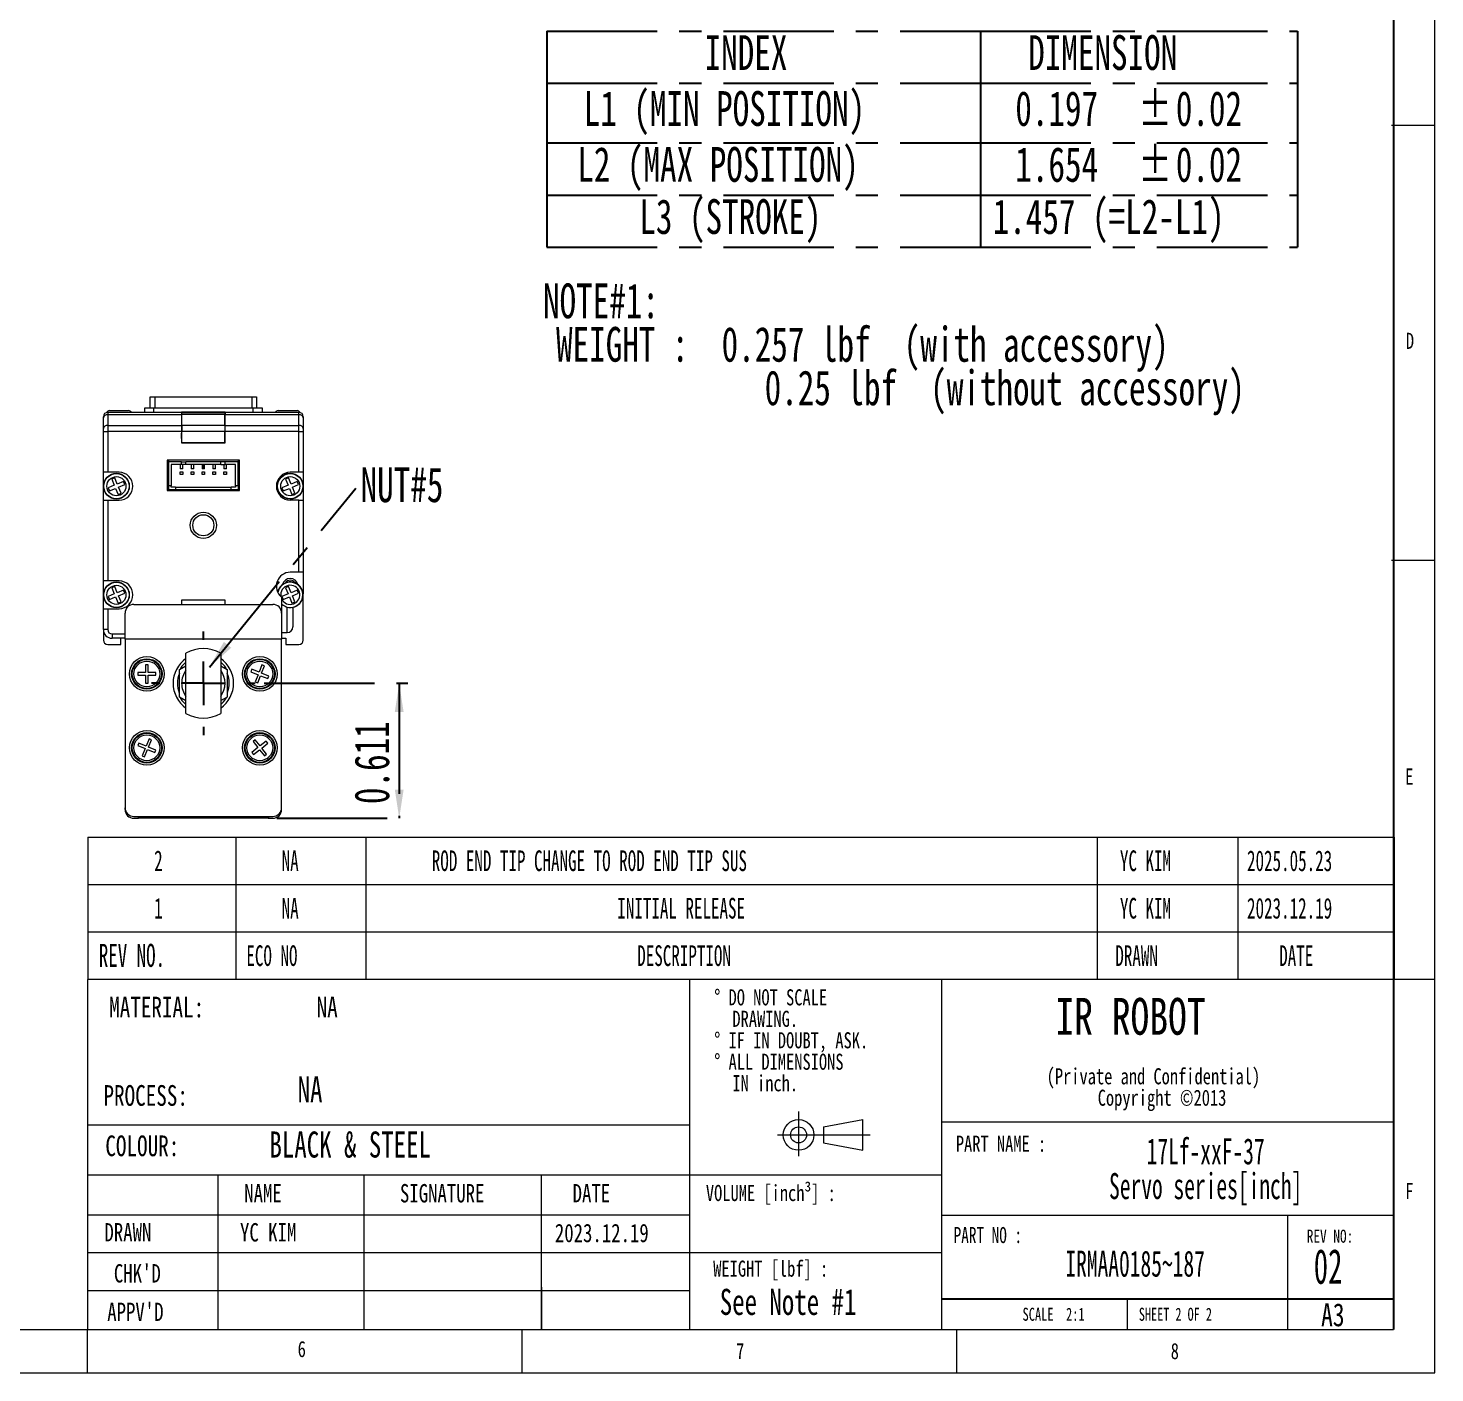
# Paper-space layout '시트2_ENG' of a CAD drawing. Header units: inches. Extents: x 0.2 to 16.3, y 0.2 to 11.5.
# Drawn here: x 9.97 to 16.34, y 0.2 to 6.29 of the extents above; entities that cross this region are included whole.
import ezdxf

# ---------------------------------------------------------------- set-up
doc = ezdxf.new("R2010")
doc.units = ezdxf.units.IN
doc.header["$MEASUREMENT"] = 0
doc.linetypes.add('CENTERX2', pattern=[0.8, 0.5, -0.1, 0.1, -0.1])
doc.layers.add('CENTER_LINE', color=7, linetype='CENTERX2')
doc.layers.add('NOTES', color=7, linetype='Continuous')
doc.styles.add('SLDTEXTSTYLE0', font='TXT', dxfattribs={"width": 0.7})
doc.styles.add('SLDTEXTSTYLE2', font='TXT', dxfattribs={"width": 0.75})
doc.styles.add('SLDTEXTSTYLE3', font='TXT', dxfattribs={"width": 0.6875})
doc.styles.add('SLDTEXTSTYLE4', font='TXT', dxfattribs={"width": 0.605})
doc.styles.add('SLDTEXTSTYLE5', font='TXT', dxfattribs={"width": 0.694444})
doc.dimstyles.new('SLDDIMSTYLE7', dxfattribs={"dimtxt": 0.15748, "dimasz": 0.13, "dimexe": 0, "dimexo": 0.0625, "dimgap": 0.03937, "dimtad": 1, "dimdec": 3, "dimrnd": 1e-09, "dimdsep": 46, "dimtxsty": 'SLDTEXTSTYLE0', "dimsah": 1, "dimcen": 0.09, "dimadec": 0, "dimazin": 2, "dimtfac": 1, "dimtdec": 3, "dimtofl": 0, "dimtmove": 0, "dimatfit": 3, "dimfxl": 1, "dimfrac": 2, "dimtolj": 1, "dimtzin": 12, "dimarcsym": 0})
doc.dimstyles.new('SLDDIMSTYLE9', dxfattribs={"dimtxt": 0.18, "dimasz": 0.13, "dimexe": 0, "dimexo": 0.0625, "dimgap": 0, "dimtad": 0, "dimtih": 1, "dimtoh": 1, "dimdec": 0, "dimrnd": 1e-09, "dimzin": 0, "dimdsep": 46, "dimtxsty": 'Standard', "dimsah": 1, "dimcen": 0.09, "dimadec": 0, "dimazin": 0, "dimtfac": 0.13, "dimtdec": 0, "dimtofl": 0, "dimtmove": 0, "dimatfit": 3, "dimfxl": 1, "dimfrac": 2, "dimtolj": 1, "dimtzin": 0, "dimarcsym": 0})

# ---------------------------------------------------------------- blocks, each defined once
blk = doc.blocks.new('SW_NOTE_0_11')
at = {"layer": 'CENTER_LINE', "color": 0, "char_height": 0.15748, "attachment_point": 1, "style": 'SLDTEXTSTYLE0'}
for s, insert in [('NOTE#1:', (0.0591, 0.203)), ('WEIGHT :  0.257 lbf  (with accessory)', (0.1181, 0.0062)), ('0.25 lbf  (without accessory)', (1.063, -0.1907))]:
    blk.add_mtext(s, dxfattribs=dict(at, insert=insert))
blk = doc.blocks.new('SW_NOTE_0_13')
at = {"color": 0, "linetype": 'Continuous', "lineweight": 0, "char_height": 0.072917, "attachment_point": 2, "style": 'SLDTEXTSTYLE2'}
for s, insert in [('(Private and Confidential)', (0.6061, 0.094)), ('Copyright ©2013', (0.6452, -0.0032))]:
    blk.add_mtext(s, dxfattribs=dict(at, insert=insert))
blk = doc.blocks.new('SW_NOTE_0_14')
at = {"color": 0, "linetype": 'Continuous', "lineweight": 0, "char_height": 0.11811, "attachment_point": 2, "style": 'SLDTEXTSTYLE4'}
for s, insert in [('17Lf-xxF-37', (0.4263, 0.1523)), ('Servo series[inch]', (0.4264, -0.0052))]:
    blk.add_mtext(s, dxfattribs=dict(at, insert=insert))
blk = doc.blocks.new('SW_NOTE_0_15')
at = {"color": 0, "linetype": 'Continuous', "lineweight": 0, "attachment_point": 1, "style": 'SLDTEXTSTYLE2'}
for s, insert, char_height in [('%%d DO NOT SCALE', (0, 0.094), 0.072917), ('DRAWING.', (0.082, -0.0032), 0.07292), ('%%d IF IN DOUBT, ASK.', (0, -0.1004), 0.072917), ('%%d ALL DIMENSIONS', (0, -0.1977), 0.072917), ('IN inch.', (0.082, -0.2949), 0.07292)]:
    blk.add_mtext(s, dxfattribs=dict(at, insert=insert, char_height=char_height))
blk = doc.blocks.new('SW_TABLEANNOTATION_2')
at = {"layer": 'CENTER_LINE', "color": 0}
for p, q in [((0, 0), (0, -0.2362)), ((0, 0), (1.9637, 0)), ((1.9637, 0), (1.9637, -0.2362)), ((1.9637, 0), (3.3995, 0)), ((3.3995, 0), (3.3995, -0.2362)), ((0, -0.2362), (0, -0.5067)), ((0, -0.2362), (1.9637, -0.2362)), ((1.9637, -0.2362), (1.9637, -0.5067)), ((1.9637, -0.2362), (3.3995, -0.2362)), ((3.3995, -0.2362), (3.3995, -0.5067)), ((0, -0.5067), (0, -0.7429)), ((0, -0.5067), (1.9637, -0.5067)), ((1.9637, -0.5067), (1.9637, -0.7429)), ((1.9637, -0.5067), (3.3995, -0.5067)), ((3.3995, -0.5067), (3.3995, -0.7429)), ((0, -0.7429), (0, -0.9791)), ((0, -0.7429), (1.9637, -0.7429)), ((1.9637, -0.7429), (1.9637, -0.9791)), ((1.9637, -0.7429), (3.3995, -0.7429)), ((3.3995, -0.7429), (3.3995, -0.9791)), ((0, -0.9791), (1.9637, -0.9791)), ((1.9637, -0.9791), (3.3995, -0.9791))]:
    blk.add_line(p, q, dxfattribs=at)
at = {"layer": 'CENTER_LINE', "color": 0, "char_height": 0.15748, "attachment_point": 1, "style": 'SLDTEXTSTYLE0'}
for s, insert in [('INDEX', (0.7147, -0.0185)), ('DIMENSION', (2.1806, -0.0185)), ('L1 (MIN POSITION)', (0.167, -0.2719)), ('0.197', (2.1221, -0.2719)), ('%%p', (2.68, -0.2719)), ('0.02', (2.8492, -0.2719)), ('L2 (MAX POSITION)', (0.138, -0.5252)), ('1.654', (2.1221, -0.5252)), ('%%p', (2.68, -0.5252)), ('0.02', (2.8492, -0.5252)), ('L3 (STROKE)', (0.4191, -0.7614)), ('1.457 (=L2-L1)', (2.0197, -0.7614))]:
    blk.add_mtext(s, dxfattribs=dict(at, insert=insert))
blk = doc.blocks.new('SW_TABLEANNOTATION_3')
at = {"color": 0, "linetype": 'Continuous', "lineweight": 18}
for p, q in [((0, 0), (0, -0.2149)), ((0, 0), (0.6691, 0)), ((0.6691, 0), (0.6691, -0.2149)), ((0.6691, 0), (1.2592, 0)), ((1.2592, 0), (1.2592, -0.2149)), ((1.2592, 0), (4.5707, 0)), ((4.5707, 0), (4.5707, -0.2149)), ((4.5707, 0), (5.2082, 0)), ((5.2082, 0), (5.2082, -0.2149)), ((5.2082, 0), (5.9164, 0)), ((5.9164, 0), (5.9164, -0.2149)), ((0, -0.2149), (0, -0.4298)), ((0, -0.2149), (0.6691, -0.2149)), ((0.6691, -0.2149), (0.6691, -0.4298)), ((0.6691, -0.2149), (1.2592, -0.2149)), ((1.2592, -0.2149), (1.2592, -0.4298)), ((1.2592, -0.2149), (4.5707, -0.2149)), ((4.5707, -0.2149), (4.5707, -0.4298)), ((4.5707, -0.2149), (5.2082, -0.2149)), ((5.2082, -0.2149), (5.2082, -0.4298)), ((5.2082, -0.2149), (5.9164, -0.2149)), ((5.9164, -0.2149), (5.9164, -0.4298)), ((0, -0.4298), (0, -0.6446)), ((0, -0.4298), (0.6691, -0.4298)), ((0.6691, -0.4298), (0.6691, -0.6446)), ((0.6691, -0.4298), (1.2592, -0.4298)), ((1.2592, -0.4298), (1.2592, -0.6446)), ((1.2592, -0.4298), (4.5707, -0.4298)), ((4.5707, -0.4298), (4.5707, -0.6446)), ((4.5707, -0.4298), (5.2082, -0.4298)), ((5.2082, -0.4298), (5.2082, -0.6446)), ((5.2082, -0.4298), (5.9164, -0.4298)), ((5.9164, -0.4298), (5.9164, -0.6446)), ((0, -0.6446), (0.6691, -0.6446)), ((0.6691, -0.6446), (1.2592, -0.6446)), ((1.2592, -0.6446), (4.5707, -0.6446)), ((4.5707, -0.6446), (5.2082, -0.6446)), ((5.2082, -0.6446), (5.9164, -0.6446))]:
    blk.add_line(p, q, dxfattribs=at)
at = {"color": 0, "linetype": 'Continuous', "lineweight": 0, "attachment_point": 1, "style": 'SLDTEXTSTYLE4'}
for s, insert, char_height in [('2', (0.2998, -0.0607), 0.0938), ('NA', (0.8773, -0.0607), 0.09375), ('ROD END TIP CHANGE TO ROD END TIP SUS', (1.5573, -0.0607), 0.09375), ('YC KIM', (4.6742, -0.0607), 0.09375), ('2025.05.23', (5.2498, -0.0607), 0.09375), ('1', (0.2998, -0.2756), 0.0938), ('NA', (0.8773, -0.2756), 0.09375), ('INITIAL RELEASE', (2.3976, -0.2756), 0.09375), ('YC KIM', (4.6742, -0.2756), 0.09375), ('2023.12.19', (5.2498, -0.2756), 0.09375), ('REV NO.', (0.0491, -0.484), 0.10417), ('ECO NO', (0.7176, -0.4905), 0.09375), ('DESCRIPTION', (2.4879, -0.4905), 0.09375), ('DRAWN', (4.6533, -0.4905), 0.09375), ('DATE', (5.3956, -0.4905), 0.09375)]:
    blk.add_mtext(s, dxfattribs=dict(at, insert=insert, char_height=char_height))
blk = doc.blocks.new('_D_69')
at = {"layer": 'CENTER_LINE'}
for p, q in [((11.0353, 3.3203), (11.687, 3.3203)), ((11.6477, 3.3203), (11.6477, 2.7092)), ((11.0932, 2.7092), (11.687, 2.7092))]:
    blk.add_line(p, q, dxfattribs=at)
for points in [[(11.6477, 3.3203), (11.6277, 3.1903), (11.6677, 3.1903)], [(11.6477, 2.7092), (11.6677, 2.8392), (11.6277, 2.8392)]]:
    blk.add_solid(points, dxfattribs=at)
at = {"layer": 'CENTER_LINE', "insert": (11.4447, 2.7733), "char_height": 0.15748, "attachment_point": 1, "rotation": 90, "style": 'SLDTEXTSTYLE0'}
blk.add_mtext('0.611', dxfattribs=at)
blk = doc.blocks.new('SW_NOTE_0_22')
at = {"layer": 'CENTER_LINE', "color": 0, "insert": (0.0209, 0.0937), "char_height": 0.15748, "attachment_point": 1, "style": 'SLDTEXTSTYLE0'}
blk.add_mtext('NUT#5', dxfattribs=at)
blk = doc.blocks.new('SW_CENTERMARKSYMBOL_20')
at = {"layer": 'CENTER_LINE', "color": 0}
for p, q in [((0, 0.1969), (0, 0.2354)), ((0, 0), (0, 0.0984)), ((-0.1969, 0), (-0.2354, 0)), ((0, 0), (-0.0984, 0)), ((0, 0), (0, -0.0984)), ((0, 0), (0.0984, 0)), ((0.1969, 0), (0.2354, 0)), ((0, -0.1969), (0, -0.2354))]:
    blk.add_line(p, q, dxfattribs=at)

psp = doc.layouts.new('시트2_ENG')

# ---------------------------------------------------------------- linework, layer by layer
at = {"color": 7, "linetype": 'Continuous', "lineweight": 18}
for p, q in [((16.3386, 0.1969), (16.3386, 11.4961)), ((16.3386, 5.8465), (16.1417, 5.8465)), ((10.5204, 4.5675), (10.5204, 4.6187)), ((10.5204, 4.6187), (10.5401, 4.6187)), ((10.5401, 4.6187), (10.981, 4.6187)), ((10.981, 4.6187), (11.0007, 4.6187)), ((11.0007, 4.6187), (11.0007, 4.5675)), ((10.3078, 4.5224), (10.3078, 4.5281)), ((10.3275, 4.5478), (10.3275, 4.5363)), ((10.3275, 4.5478), (10.6621, 4.5478)), ((10.3275, 4.5363), (10.3275, 4.4885)), ((10.6621, 4.5363), (10.3275, 4.5363)), ((10.3353, 4.5557), (10.3424, 4.5557)), ((10.3424, 4.5557), (10.422, 4.5557)), ((10.4948, 4.5478), (10.4948, 4.5675)), ((10.4948, 4.5675), (10.5342, 4.5675)), ((10.5342, 4.5675), (10.5342, 4.5478)), ((10.5342, 4.5675), (10.9869, 4.5675)), ((10.859, 4.5478), (10.6621, 4.5478)), ((10.663, 4.5478), (10.6621, 4.5461)), ((10.6621, 4.5478), (10.6621, 4.5363)), ((10.6621, 4.5461), (10.6623, 4.5458)), ((10.6621, 4.5363), (10.6621, 4.4885)), ((10.8588, 4.5458), (10.6623, 4.5458)), ((10.6629, 4.4885), (10.6624, 4.5377)), ((10.8586, 4.5377), (10.6624, 4.5377)), ((10.663, 4.5478), (10.8581, 4.5478)), ((10.8581, 4.5478), (10.859, 4.5461)), ((10.8582, 4.4885), (10.8586, 4.5377)), ((10.859, 4.5461), (10.8588, 4.5458)), ((10.859, 4.5478), (11.1936, 4.5478)), ((10.859, 4.5363), (10.859, 4.5478)), ((11.1936, 4.5363), (10.859, 4.5363)), ((10.859, 4.4885), (10.859, 4.5363)), ((10.9869, 4.5478), (10.9869, 4.5675)), ((10.9869, 4.5675), (11.0263, 4.5675)), ((11.0263, 4.5675), (11.0263, 4.5478)), ((11.0991, 4.5557), (11.1061, 4.5557)), ((11.1061, 4.5557), (11.1857, 4.5557)), ((11.1936, 4.5363), (11.1936, 4.5478)), ((11.1936, 4.4885), (11.1936, 4.5363)), ((11.2133, 4.5281), (11.2133, 4.5224)), ((10.3078, 4.4746), (10.3078, 4.5224)), ((10.3078, 4.4607), (10.3078, 4.4746)), ((10.3078, 4.2762), (10.3078, 4.4607)), ((10.3078, 4.4607), (10.3275, 4.4607)), ((10.3275, 4.4885), (10.3275, 4.4607)), ((10.3275, 4.4885), (10.6621, 4.4885)), ((10.3275, 4.4607), (10.3275, 4.2762)), ((10.6621, 4.4607), (10.3275, 4.4607)), ((10.6621, 4.4885), (10.6621, 4.4607)), ((10.6621, 4.4607), (10.6621, 4.41)), ((10.8582, 4.4885), (10.6629, 4.4885)), ((10.8581, 4.4607), (10.663, 4.4607)), ((10.663, 4.41), (10.663, 4.4607)), ((10.8581, 4.41), (10.8581, 4.4607)), ((10.859, 4.4885), (11.1936, 4.4885)), ((10.859, 4.4607), (10.859, 4.4885)), ((10.859, 4.41), (10.859, 4.4607)), ((11.1936, 4.4607), (10.859, 4.4607)), ((11.1936, 4.4607), (11.1936, 4.4885)), ((11.1936, 4.4607), (11.2133, 4.4607)), ((11.1936, 4.2762), (11.1936, 4.4607)), ((11.2133, 4.5224), (11.2133, 4.4746)), ((11.2133, 4.4746), (11.2133, 4.4607)), ((11.2133, 4.4607), (11.2133, 4.2762)), ((10.6623, 4.4297), (10.6621, 4.453)), ((10.6624, 4.4297), (10.6621, 4.4297)), ((10.6621, 4.41), (10.859, 4.41)), ((10.6624, 4.41), (10.6624, 4.4297)), ((10.8581, 4.41), (10.663, 4.41)), ((10.8586, 4.41), (10.8586, 4.4297)), ((10.8586, 4.4297), (10.859, 4.4297)), ((10.8588, 4.4297), (10.859, 4.453)), ((10.3275, 4.2762), (10.3078, 4.2762)), ((10.3078, 4.1502), (10.3078, 4.2762)), ((10.3786, 4.2762), (10.3275, 4.2762)), ((10.9239, 4.3313), (10.5971, 4.3313)), ((10.5971, 4.3313), (10.5971, 4.1935)), ((10.6031, 4.2919), (10.5971, 4.2919)), ((10.6031, 4.3313), (10.6031, 4.3234)), ((10.6031, 4.3234), (10.6031, 4.2151)), ((10.6621, 4.3234), (10.6031, 4.3234)), ((10.6149, 4.3116), (10.6149, 4.2151)), ((10.6621, 4.3116), (10.6149, 4.3116)), ((10.6562, 4.3116), (10.6562, 4.2919)), ((10.668, 4.2919), (10.6562, 4.2919)), ((10.6562, 4.2663), (10.6562, 4.2781)), ((10.6562, 4.2781), (10.668, 4.2781)), ((10.6621, 4.3116), (10.6621, 4.3234)), ((10.6621, 4.3234), (10.6818, 4.3234)), ((10.6818, 4.3116), (10.6621, 4.3116)), ((10.668, 4.2919), (10.668, 4.3116)), ((10.668, 4.2781), (10.668, 4.2663)), ((10.6818, 4.3116), (10.6818, 4.3234)), ((10.8393, 4.3234), (10.6818, 4.3234)), ((10.8393, 4.3116), (10.6818, 4.3116)), ((10.7054, 4.3116), (10.7054, 4.2919)), ((10.7172, 4.2919), (10.7054, 4.2919)), ((10.7054, 4.2781), (10.7172, 4.2781)), ((10.7054, 4.2663), (10.7054, 4.2781)), ((10.7172, 4.2919), (10.7172, 4.3116)), ((10.7172, 4.2781), (10.7172, 4.2663)), ((10.7546, 4.3116), (10.7546, 4.2919)), ((10.7664, 4.2919), (10.7546, 4.2919)), ((10.7546, 4.2663), (10.7546, 4.2781)), ((10.7546, 4.2781), (10.7664, 4.2781)), ((10.7664, 4.2919), (10.7664, 4.3116)), ((10.7664, 4.2781), (10.7664, 4.2663)), ((10.8038, 4.3116), (10.8038, 4.2919)), ((10.8156, 4.2919), (10.8038, 4.2919)), ((10.8038, 4.2663), (10.8038, 4.2781)), ((10.8038, 4.2781), (10.8156, 4.2781)), ((10.8156, 4.2919), (10.8156, 4.3116)), ((10.8156, 4.2781), (10.8156, 4.2663)), ((10.8393, 4.3116), (10.8393, 4.3234)), ((10.859, 4.3234), (10.8393, 4.3234)), ((10.8393, 4.3116), (10.859, 4.3116)), ((10.8531, 4.3116), (10.8531, 4.2919)), ((10.8649, 4.2919), (10.8531, 4.2919)), ((10.8531, 4.2663), (10.8531, 4.2781)), ((10.8531, 4.2781), (10.8649, 4.2781)), ((10.859, 4.3116), (10.859, 4.3234)), ((10.918, 4.3234), (10.859, 4.3234)), ((10.9062, 4.3116), (10.859, 4.3116)), ((10.8649, 4.2919), (10.8649, 4.3116)), ((10.8649, 4.2781), (10.8649, 4.2663)), ((10.9062, 4.2151), (10.9062, 4.3116)), ((10.918, 4.3313), (10.918, 4.3234)), ((10.918, 4.2151), (10.918, 4.3234)), ((10.9239, 4.2919), (10.918, 4.2919)), ((10.9239, 4.1935), (10.9239, 4.3313)), ((11.1936, 4.2762), (11.1542, 4.2762)), ((11.2133, 4.2762), (11.1936, 4.2762)), ((11.2133, 4.2762), (11.2133, 4.1502)), ((10.3571, 4.2172), (10.3294, 4.2058)), ((10.3294, 4.2058), (10.3351, 4.1919)), ((10.3594, 4.2506), (10.3456, 4.2449)), ((10.3456, 4.2449), (10.3571, 4.2172)), ((10.3709, 4.223), (10.3594, 4.2506)), ((10.3985, 4.2344), (10.3709, 4.223)), ((10.3766, 4.2091), (10.4042, 4.2206)), ((10.3881, 4.1815), (10.3766, 4.2091)), ((10.4042, 4.2206), (10.3985, 4.2344)), ((10.5971, 4.2544), (10.6031, 4.2566)), ((10.6149, 4.2151), (10.6031, 4.2151)), ((10.6031, 4.2151), (10.6031, 4.1974)), ((10.6149, 4.2092), (10.6149, 4.2151)), ((10.6345, 4.2092), (10.6149, 4.2092)), ((10.6345, 4.2092), (10.6345, 4.1974)), ((10.6345, 4.2092), (10.8865, 4.2092)), ((10.668, 4.2663), (10.6562, 4.2663)), ((10.7172, 4.2663), (10.7054, 4.2663)), ((10.7664, 4.2663), (10.7546, 4.2663)), ((10.8156, 4.2663), (10.8038, 4.2663)), ((10.8649, 4.2663), (10.8531, 4.2663)), ((10.9062, 4.2092), (10.8865, 4.2092)), ((10.8865, 4.1974), (10.8865, 4.2092)), ((10.918, 4.2151), (10.9062, 4.2151)), ((10.9062, 4.2151), (10.9062, 4.2092)), ((10.918, 4.2151), (10.918, 4.1974)), ((10.918, 4.2111), (10.9239, 4.2068)), ((11.1445, 4.2172), (11.1168, 4.2058)), ((11.1168, 4.2058), (11.1225, 4.1919)), ((11.1468, 4.2506), (11.133, 4.2449)), ((11.133, 4.2449), (11.1445, 4.2172)), ((11.1583, 4.223), (11.1468, 4.2506)), ((11.1859, 4.2344), (11.1583, 4.223)), ((11.164, 4.2091), (11.1916, 4.2206)), ((11.1755, 4.1815), (11.164, 4.2091)), ((11.1916, 4.2206), (11.1859, 4.2344)), ((10.3078, 3.784), (10.3078, 4.1502)), ((10.3078, 4.1502), (10.3275, 4.1502)), ((10.3275, 4.1502), (10.3275, 3.784)), ((10.3275, 4.1502), (10.3786, 4.1502)), ((10.3351, 4.1919), (10.3628, 4.2034)), ((10.3628, 4.2034), (10.3742, 4.1758)), ((10.3742, 4.1758), (10.3881, 4.1815)), ((10.5971, 4.1935), (10.9239, 4.1935)), ((10.6345, 4.1974), (10.6031, 4.1974)), ((10.8865, 4.1974), (10.6345, 4.1974)), ((10.918, 4.1974), (10.8865, 4.1974)), ((11.1225, 4.1919), (11.1502, 4.2034)), ((11.1502, 4.2034), (11.1616, 4.1758)), ((11.1936, 4.1502), (11.1542, 4.1502)), ((11.1616, 4.1758), (11.1755, 4.1815)), ((11.1936, 3.8234), (11.1936, 4.1502)), ((11.1936, 4.1502), (11.2133, 4.1502)), ((11.2133, 4.1502), (11.2133, 3.8234)), ((11.1936, 3.8234), (11.1542, 3.8234)), ((11.2133, 3.8234), (11.1936, 3.8234)), ((11.2133, 3.8234), (11.2133, 3.725)), ((16.1417, 3.878), (16.3386, 3.878)), ((10.3275, 3.784), (10.3078, 3.784)), ((10.3078, 3.6581), (10.3078, 3.784)), ((10.3786, 3.784), (10.3275, 3.784)), ((10.3571, 3.7251), (10.3294, 3.7136)), ((10.3294, 3.7136), (10.3351, 3.6998)), ((10.3351, 3.6998), (10.3628, 3.7113)), ((10.3594, 3.7585), (10.3456, 3.7527)), ((10.3456, 3.7527), (10.3571, 3.7251)), ((10.3709, 3.7308), (10.3594, 3.7585)), ((10.3628, 3.7113), (10.3742, 3.6836)), ((10.3985, 3.7423), (10.3709, 3.7308)), ((10.3766, 3.717), (10.4042, 3.7285)), ((10.3881, 3.6894), (10.3766, 3.717)), ((10.4042, 3.7285), (10.3985, 3.7423)), ((10.859, 3.6974), (10.6621, 3.6974)), ((10.6621, 3.6974), (10.6621, 3.6777)), ((10.859, 3.6777), (10.859, 3.6974)), ((11.1149, 3.7113), (11.1149, 3.6384)), ((11.1445, 3.7251), (11.1168, 3.7136)), ((11.1168, 3.7136), (11.1225, 3.6998)), ((11.1225, 3.6998), (11.1502, 3.7113)), ((11.1468, 3.7585), (11.133, 3.7527)), ((11.133, 3.7527), (11.1445, 3.7251)), ((11.1583, 3.7308), (11.1468, 3.7585)), ((11.1502, 3.7113), (11.1616, 3.6836)), ((11.1859, 3.7423), (11.1583, 3.7308)), ((11.164, 3.717), (11.1916, 3.7285)), ((11.1755, 3.6894), (11.164, 3.717)), ((11.1916, 3.7285), (11.1859, 3.7423)), ((11.2133, 3.5163), (11.2133, 3.725)), ((10.3078, 3.5636), (10.3078, 3.6581)), ((10.3078, 3.6581), (10.3275, 3.6581)), ((10.3275, 3.6581), (10.3275, 3.5636)), ((10.3275, 3.6581), (10.3786, 3.6581)), ((10.3742, 3.6836), (10.3881, 3.6894)), ((10.4062, 3.5203), (10.4062, 3.6384)), ((10.4456, 3.6777), (11.0755, 3.6777)), ((11.1149, 3.6384), (11.1149, 3.5203)), ((11.1616, 3.6836), (11.1755, 3.6894)), ((11.166, 3.662), (11.166, 3.6639)), ((11.166, 3.662), (11.166, 3.6187)), ((11.166, 3.6187), (11.166, 3.5754)), ((10.3275, 3.5636), (10.3078, 3.5636)), ((10.3078, 3.5636), (10.3078, 3.5163)), ((10.3471, 3.5439), (10.3471, 3.5242)), ((10.4062, 3.5242), (10.3471, 3.5242)), ((10.3865, 3.4966), (10.3865, 3.5242)), ((10.4062, 3.5203), (10.4062, 2.7565)), ((11.1149, 3.5203), (10.4062, 3.5203)), ((11.1149, 3.5498), (11.1405, 3.5498)), ((11.1149, 3.5242), (11.1345, 3.5242)), ((11.1149, 2.7565), (11.1149, 3.5203)), ((11.1345, 3.5242), (11.1345, 3.4966)), ((10.3275, 3.4966), (10.3865, 3.4966)), ((10.6818, 3.1839), (10.6818, 3.4566)), ((10.8393, 3.4566), (10.8393, 3.3203)), ((11.1345, 3.4966), (11.1936, 3.4966)), ((10.4984, 3.4041), (10.4984, 3.369)), ((10.5108, 3.4041), (10.4984, 3.4041)), ((10.5108, 3.369), (10.5108, 3.4041)), ((10.6523, 3.3828), (10.6813, 3.3995)), ((10.6579, 3.386), (10.6579, 3.3903)), ((10.8393, 3.3998), (10.8688, 3.3828)), ((10.8627, 3.3903), (10.8627, 3.3863)), ((10.9804, 3.384), (10.9758, 3.3725)), ((11.013, 3.3709), (10.9804, 3.384)), ((11.0262, 3.4034), (11.013, 3.3709)), ((11.0245, 3.3662), (11.0377, 3.3988)), ((11.0377, 3.3988), (11.0262, 3.4034)), ((10.4633, 3.369), (10.4633, 3.3566)), ((10.4984, 3.369), (10.4633, 3.369)), ((10.4633, 3.3566), (10.4984, 3.3566)), ((10.4984, 3.3566), (10.4984, 3.3214)), ((10.4984, 3.3214), (10.5108, 3.3214)), ((10.546, 3.369), (10.5108, 3.369)), ((10.5108, 3.3566), (10.546, 3.3566)), ((10.5108, 3.3214), (10.5108, 3.3566)), ((10.546, 3.3566), (10.546, 3.369)), ((10.8393, 3.3203), (10.8393, 3.1839)), ((10.9758, 3.3725), (11.0084, 3.3594)), ((11.0084, 3.3594), (10.9952, 3.3268)), ((10.9952, 3.3268), (11.0067, 3.3221)), ((11.0067, 3.3221), (11.0199, 3.3547)), ((11.0199, 3.3547), (11.0524, 3.3415)), ((11.0571, 3.353), (11.0245, 3.3662)), ((11.0524, 3.3415), (11.0571, 3.353)), ((10.63, 3.2762), (10.6308, 3.2762)), ((10.6817, 3.2408), (10.6523, 3.2578)), ((10.6579, 3.2502), (10.6579, 3.2545)), ((10.8688, 3.2578), (10.839, 3.2405)), ((10.8627, 3.2542), (10.8627, 3.2502)), ((10.8902, 3.2762), (10.8911, 3.2762)), ((10.5147, 3.0687), (10.5013, 3.0362)), ((10.5127, 3.0315), (10.5261, 3.064)), ((10.5261, 3.064), (10.5147, 3.0687)), ((10.9957, 3.0645), (10.986, 3.0568)), ((11.0175, 3.0368), (10.9957, 3.0645)), ((11.0451, 3.0586), (11.0175, 3.0368)), ((11.0528, 3.0488), (11.0451, 3.0586)), ((10.4688, 3.0496), (10.4641, 3.0382)), ((10.4641, 3.0382), (10.4965, 3.0248)), ((10.5013, 3.0362), (10.4688, 3.0496)), ((10.4965, 3.0248), (10.4831, 2.9923)), ((10.4946, 2.9876), (10.508, 3.02)), ((10.508, 3.02), (10.5405, 3.0066)), ((10.5452, 3.0181), (10.5127, 3.0315)), ((10.5405, 3.0066), (10.5452, 3.0181)), ((11.0077, 3.0292), (10.9801, 3.0074)), ((10.9801, 3.0074), (10.9878, 2.9977)), ((10.986, 3.0568), (11.0077, 3.0292)), ((10.9878, 2.9977), (11.0154, 3.0194)), ((11.0154, 3.0194), (11.0371, 2.9918)), ((11.0251, 3.0271), (11.0528, 3.0488)), ((11.0469, 2.9995), (11.0251, 3.0271)), ((11.0371, 2.9918), (11.0469, 2.9995)), ((10.4831, 2.9923), (10.4946, 2.9876)), ((10.4062, 2.7486), (10.4062, 2.7565)), ((11.1149, 2.7486), (11.1149, 2.7565)), ((10.4456, 2.7171), (11.0755, 2.7171)), ((10.4456, 2.7092), (10.4653, 2.7092)), ((10.4653, 2.7171), (10.4653, 2.7092)), ((10.4653, 2.7092), (10.4672, 2.7092)), ((10.4672, 2.7092), (10.4672, 2.7171)), ((10.4869, 2.7092), (10.4672, 2.7092)), ((11.0342, 2.7092), (10.4869, 2.7092)), ((11.0538, 2.7092), (11.0342, 2.7092)), ((11.0538, 2.7092), (11.0538, 2.7171)), ((11.0538, 2.7092), (11.0558, 2.7092)), ((11.0558, 2.7171), (11.0558, 2.7092)), ((11.0558, 2.7092), (11.0755, 2.7092)), ((10.2362, 1.9792), (10.2362, 0.3937)), ((16.3386, 1.9792), (10.2362, 1.9792)), ((12.9632, 1.9792), (12.9632, 0.3937)), ((14.1045, 1.9792), (14.1045, 0.3937)), ((13.5696, 1.3109), (13.7473, 1.3442)), ((13.7473, 1.2051), (13.7473, 1.3442)), ((10.2362, 1.3209), (12.9632, 1.3209)), ((13.5696, 1.3109), (13.5696, 1.2383)), ((16.1516, 1.3324), (14.1045, 1.3324)), ((13.5696, 1.2383), (13.7473, 1.2051)), ((10.8268, 1.0943), (10.8268, 0.3937)), ((11.4873, 1.0943), (11.4873, 0.3937)), ((12.292, 0.3937), (12.292, 1.0943)), ((12.9632, 0.9117), (10.2362, 0.9117)), ((15.6722, 0.3937), (15.6722, 0.9103)), ((14.1045, 0.741), (10.2362, 0.741)), ((12.292, 0.585), (12.292, 0.3937)), ((10.2362, 0.5701), (12.9632, 0.5701)), ((14.9453, 0.5283), (14.9453, 0.3937)), ((0.3937, 0.3937), (16.1516, 0.3937)), ((10.2362, 0.1969), (10.2362, 0.3937)), ((12.2047, 0.1969), (12.2047, 0.3937)), ((14.1732, 0.1969), (14.1732, 0.3937)), ((0.1969, 0.1969), (16.3386, 0.1969))]:
    psp.add_line(p, q, dxfattribs=at)
at = {"color": 8, "linetype": 'Continuous', "lineweight": 18}
for p, q in [((10.5401, 4.6187), (10.5401, 4.5675)), ((10.981, 4.5675), (10.981, 4.6187)), ((10.7605, 4.2919), (10.7605, 4.3116)), ((11.1405, 3.6187), (11.1405, 3.6657)), ((11.1405, 3.5498), (11.1405, 3.6187)), ((10.3471, 3.5439), (10.4062, 3.5439)), ((10.4869, 2.7092), (10.4869, 2.7171)), ((11.0342, 2.7092), (11.0342, 2.7171))]:
    psp.add_line(p, q, dxfattribs=at)
at = {"color": 7, "linetype": 'CENTERX2', "lineweight": 18}
for p, q in [((13.4566, 1.3801), (13.4566, 1.1786)), ((13.3607, 1.2746), (13.7805, 1.2746))]:
    psp.add_line(p, q, dxfattribs=at)
at = {"color": 7, "linetype": 'Continuous', "lineweight": 18, "flags": 128}
psp.add_lwpolyline([(11.2126, 3.7198), (11.2129, 3.7212), (11.2133, 3.725)], dxfattribs=at)
at = {"color": 7, "linetype": 'Continuous', "lineweight": 18}
for centre, radius in [((10.3668, 4.2132), 0.0584), ((10.3668, 4.2132), 0.0571), ((11.1542, 4.2132), 0.0584), ((11.1542, 4.2132), 0.0571), ((10.3668, 4.2132), 0.0433), ((11.1542, 4.2132), 0.0433), ((10.7605, 4.036), 0.0591), ((10.7605, 4.036), 0.0477), ((10.3668, 3.7211), 0.0584), ((10.3668, 3.7211), 0.0571), ((10.3668, 3.7211), 0.0433), ((10.5046, 3.3628), 0.0787), ((11.0164, 3.3628), 0.0787), ((10.5046, 3.3628), 0.0689), ((10.5046, 3.3628), 0.0661), ((10.5046, 3.3628), 0.0582), ((11.0164, 3.3628), 0.0689), ((11.0164, 3.3628), 0.0661), ((11.0164, 3.3628), 0.0582), ((10.5046, 3.0281), 0.0787), ((10.5046, 3.0281), 0.0689), ((10.5046, 3.0281), 0.0661), ((10.5046, 3.0281), 0.0582), ((11.0164, 3.0281), 0.0787), ((11.0164, 3.0281), 0.0689), ((11.0164, 3.0281), 0.0661), ((11.0164, 3.0281), 0.0582), ((13.4566, 1.2746), 0.0696), ((13.4566, 1.2746), 0.0363)]:
    psp.add_circle(centre, radius, dxfattribs=at)
for centre, radius, start, end in [((10.3275, 4.5281), 0.0197, 90, 180), ((10.325, 4.5189), 0.0176, 81.95053, 168.57825), ((10.3353, 4.5419), 0.0138, 90, 157.40763), ((10.422, 4.5419), 0.0138, 25.37693, 90), ((11.0991, 4.5419), 0.0138, 90, 154.62307), ((11.1857, 4.5419), 0.0138, 22.59237, 90), ((11.1936, 4.5281), 0.0197, 0, 90), ((11.1961, 4.5189), 0.0176, 11.42175, 98.04947), ((10.325, 4.4711), 0.0176, 81.95053, 168.57825), ((11.1961, 4.4711), 0.0176, 11.42175, 98.04947), ((10.3786, 4.2132), 0.063, 270, 90), ((11.1542, 4.2132), 0.063, 90, 270), ((11.1542, 3.7604), 0.063, 90, 231.31781), ((10.3786, 3.7211), 0.063, 270, 90), ((11.1542, 3.7211), 0.0584, 22.52267, 167.5778), ((11.1542, 3.7604), 0.0354, 12.44203, 167.55797), ((11.1542, 3.7604), 0.0266, 33.35116, 146.64884), ((11.1542, 3.7211), 0.0584, 277.77571, 22.52267), ((10.4456, 3.6384), 0.0394, 90, 180), ((11.0755, 3.6384), 0.0394, 0, 90), ((11.1405, 3.5754), 0.0256, 270, 0), ((10.3471, 3.5636), 0.0394, 180, 270), ((10.3275, 3.5163), 0.0197, 180, 270), ((10.3471, 3.5636), 0.0197, 180, 270), ((11.1936, 3.5163), 0.0197, 270, 0), ((10.7605, 3.3203), 0.1575, 60, 120), ((10.7605, 3.3203), 0.137, 125.07951, 234.92049), ((10.7603, 3.3203), 0.124, 129.27262, 145.62874), ((10.7605, 3.3203), 0.0984, 143.1301, 180), ((10.7605, 3.3203), 0.137, 305.07951, 54.92049), ((10.7603, 3.3203), 0.124, 34.37126, 50.44414), ((10.7605, 3.3203), 0.0984, 323.1301, 36.8699), ((10.7605, 3.3203), 0.1173, 157.77364, 201.45539), ((10.7605, 3.3203), 0.0984, 180, 216.8699), ((10.7605, 3.3203), 0.1173, 338.90906, 22.47418), ((10.7603, 3.3203), 0.124, 214.37126, 230.72738), ((10.7603, 3.3203), 0.124, 309.55586, 325.62874), ((10.7605, 3.3203), 0.1575, 240, 300), ((10.4456, 2.7565), 0.0394, 180, 270), ((10.4456, 2.7486), 0.0394, 180, 270), ((11.0755, 2.7565), 0.0394, 270, 0), ((11.0755, 2.7486), 0.0394, 270, 0)]:
    psp.add_arc(centre, radius, start, end, dxfattribs=at)
at = {"color": 8, "linetype": 'Continuous', "lineweight": 18}
for radius, start, end in [(0.0571, 226.36752, 169.25823), (0.0433, 204.68174, 189.11799)]:
    psp.add_arc((11.1542, 3.7211), radius, start, end, dxfattribs=at)
at = {"color": 7, "linetype": 'Continuous', "lineweight": 18}
for points, knots in [([(10.6624, 4.5377), (10.6624, 4.5403), (10.6624, 4.5448), (10.6623, 4.5455), (10.6623, 4.5458)], [0, 0, 0, 0, 0.557681, 1, 1, 1, 1]), ([(10.8588, 4.5458), (10.8588, 4.5453), (10.8587, 4.5444), (10.8587, 4.5398), (10.8586, 4.5377)], [0, 0, 0, 0, 0.557682, 1, 1, 1, 1]), ([(10.6629, 4.4885), (10.6629, 4.4839), (10.6629, 4.4757), (10.663, 4.4653), (10.663, 4.4607)], [0, 0, 0, 0, 0.557568, 1, 1, 1, 1]), ([(10.8582, 4.4885), (10.8582, 4.4839), (10.8581, 4.4757), (10.8581, 4.4653), (10.8581, 4.4607)], [0, 0, 0, 0, 0.557568, 1, 1, 1, 1]), ([(10.6523, 3.2578), (10.6523, 3.263), (10.6523, 3.2862), (10.6523, 3.3281), (10.6523, 3.3645), (10.6523, 3.3828)], [0, 0, 0, 0, 0.126972, 0.560077, 1, 1, 1, 1]), ([(10.8688, 3.3828), (10.8688, 3.3647), (10.8688, 3.3284), (10.8688, 3.2865), (10.8688, 3.263), (10.8688, 3.2578)], [0, 0, 0, 0, 0.4333142, 0.8730283, 1, 1, 1, 1])]:
    psp.add_open_spline(points, degree=3, knots=knots, dxfattribs=at)
at = {"layer": 'NOTES', "color": 7}
for p, q in [((16.1516, 11.2992), (16.1516, 0.3937)), ((16.1516, 0.5314), (14.1045, 0.5314))]:
    psp.add_line(p, q, dxfattribs=at)
at = {"layer": 'NOTES', "color": 7, "linetype": 'Continuous', "lineweight": 18}
for p, q in [((10.2362, 1.0945), (14.1045, 1.0945)), ((16.1516, 0.9103), (14.1045, 0.9103))]:
    psp.add_line(p, q, dxfattribs=at)

# ---------------------------------------------------------------- block references
at = {"color": 7, "linetype": 'Continuous', "lineweight": 0}
for name, p in [('SW_TABLEANNOTATION_3', (10.2379, 2.6241)), ('SW_NOTE_0_15', (13.0747, 1.8403)), ('SW_NOTE_0_13', (14.4577, 1.4828)), ('SW_NOTE_0_14', (14.874, 1.1072))]:
    psp.add_blockref(name, p, dxfattribs=at)
at = {"layer": 'CENTER_LINE'}
for name, p in [('SW_TABLEANNOTATION_2', (12.3162, 6.2747)), ('SW_NOTE_0_11', (12.24, 4.9284)), ('SW_NOTE_0_22', (11.4518, 4.2049)), ('SW_CENTERMARKSYMBOL_20', (10.7605, 3.3203))]:
    psp.add_blockref(name, p, dxfattribs=at)

# ---------------------------------------------------------------- texts
at = {"color": 7, "linetype": 'Continuous', "lineweight": 0}
for s, insert, char_height, attachment_point, style in [('D', (16.2073, 4.9082), 0.0729, 1, 'SLDTEXTSTYLE2'), ('E', (16.2042, 2.9345), 0.0729, 1, 'SLDTEXTSTYLE2'), ('MATERIAL:', (10.3338, 1.9007), 0.09375, 1, 'SLDTEXTSTYLE2'), ('NA', (11.3214, 1.9007), 0.09375, 2, 'SLDTEXTSTYLE2'), ('PROCESS:', (10.3082, 1.5003), 0.09375, 1, 'SLDTEXTSTYLE2'), ('PART NAME :', (14.1688, 1.2713), 0.072917, 1, 'SLDTEXTSTYLE2'), ('NAME', (10.9459, 1.0522), 0.08333, 1, 'SLDTEXTSTYLE2'), ('SIGNATURE', (11.651, 1.0522), 0.08333, 1, 'SLDTEXTSTYLE2'), ('DATE', (12.4332, 1.0522), 0.08333, 1, 'SLDTEXTSTYLE2'), ('VOLUME [inch³] :', (13.0367, 1.0481), 0.072917, 1, 'SLDTEXTSTYLE2'), ('DRAWN', (10.3125, 0.8753), 0.08333, 1, 'SLDTEXTSTYLE2'), ('2023.12.19', (12.3528, 0.8722), 0.08333, 1, 'SLDTEXTSTYLE2'), ('REV NO:', (15.7582, 0.8455), 0.05906, 1, 'SLDTEXTSTYLE2'), ('IRMAA0185~187', (14.981, 0.7507), 0.11811, 2, 'SLDTEXTSTYLE4'), ("CHK'D", (10.3553, 0.6894), 0.08333, 1, 'SLDTEXTSTYLE2'), ("APPV'D", (10.3253, 0.5149), 0.08333, 1, 'SLDTEXTSTYLE2'), ('A3', (15.8233, 0.5121), 0.10417, 1, 'SLDTEXTSTYLE2'), ('SCALE  2:1', (14.471, 0.4918), 0.05906, 1, 'SLDTEXTSTYLE0'), ('SHEET 2 OF 2', (14.9977, 0.4918), 0.059055, 1, 'SLDTEXTSTYLE3')]:
    psp.add_mtext(s, dxfattribs=dict(at, insert=insert, char_height=char_height, attachment_point=attachment_point, style=style))
at = {"layer": 'CENTER_LINE', "attachment_point": 1}
for s, insert, char_height, style in [('NA', (11.1877, 1.5398), 0.11811, 'SLDTEXTSTYLE0'), ('BLACK & STEEL', (11.0601, 1.2902), 0.11811, 'SLDTEXTSTYLE0'), ('02', (15.7901, 0.7579), 0.15748, 'SLDTEXTSTYLE4'), ('See Note #1', (13.0997, 0.5775), 0.11811, 'SLDTEXTSTYLE0')]:
    psp.add_mtext(s, dxfattribs=dict(at, insert=insert, char_height=char_height, style=style))
at = {"layer": 'NOTES', "attachment_point": 1}
for s, insert, char_height, style in [('IR ROBOT', (14.6199, 1.8951), 0.16667, 'SLDTEXTSTYLE2'), ('COLOUR:', (10.3168, 1.2721), 0.09375, 'SLDTEXTSTYLE2'), ('F', (16.2042, 1.0567), 0.0729, 'SLDTEXTSTYLE2'), ('YC KIM', (10.9266, 0.8753), 0.08333, 'SLDTEXTSTYLE2'), ('PART NO :', (14.1589, 0.8575), 0.07292, 'SLDTEXTSTYLE5'), ('WEIGHT [lbf] :', (13.0699, 0.7055), 0.072917, 'SLDTEXTSTYLE2'), ('6', (11.1877, 0.3413), 0.0729, 'SLDTEXTSTYLE2'), ('7', (13.1737, 0.332), 0.0729, 'SLDTEXTSTYLE2'), ('8', (15.1422, 0.332), 0.0729, 'SLDTEXTSTYLE2')]:
    psp.add_mtext(s, dxfattribs=dict(at, insert=insert, char_height=char_height, style=style))

# ---------------------------------------------------------------- dimensions: what is measured, and where the dimension line sits
at = {"layer": 'CENTER_LINE'}
dim = psp.add_linear_dim(base=(11.6477, 2.7092), p1=(10.996, 3.3203), p2=(11.0538, 2.7092), angle=90, dimstyle='SLDDIMSTYLE7', dxfattribs=at)
dim.commit()
dim.dimension.update_dxf_attribs({"geometry": '_D_69', "text_midpoint": (11.6477, 3.0147), "dimtype": 160})

# ---------------------------------------------------------------- leaders
psp.add_leader([(10.7879, 3.3941), (11.4518, 4.2049)], dimstyle='SLDDIMSTYLE9', dxfattribs=at)

doc.saveas('drawing.dxf')
